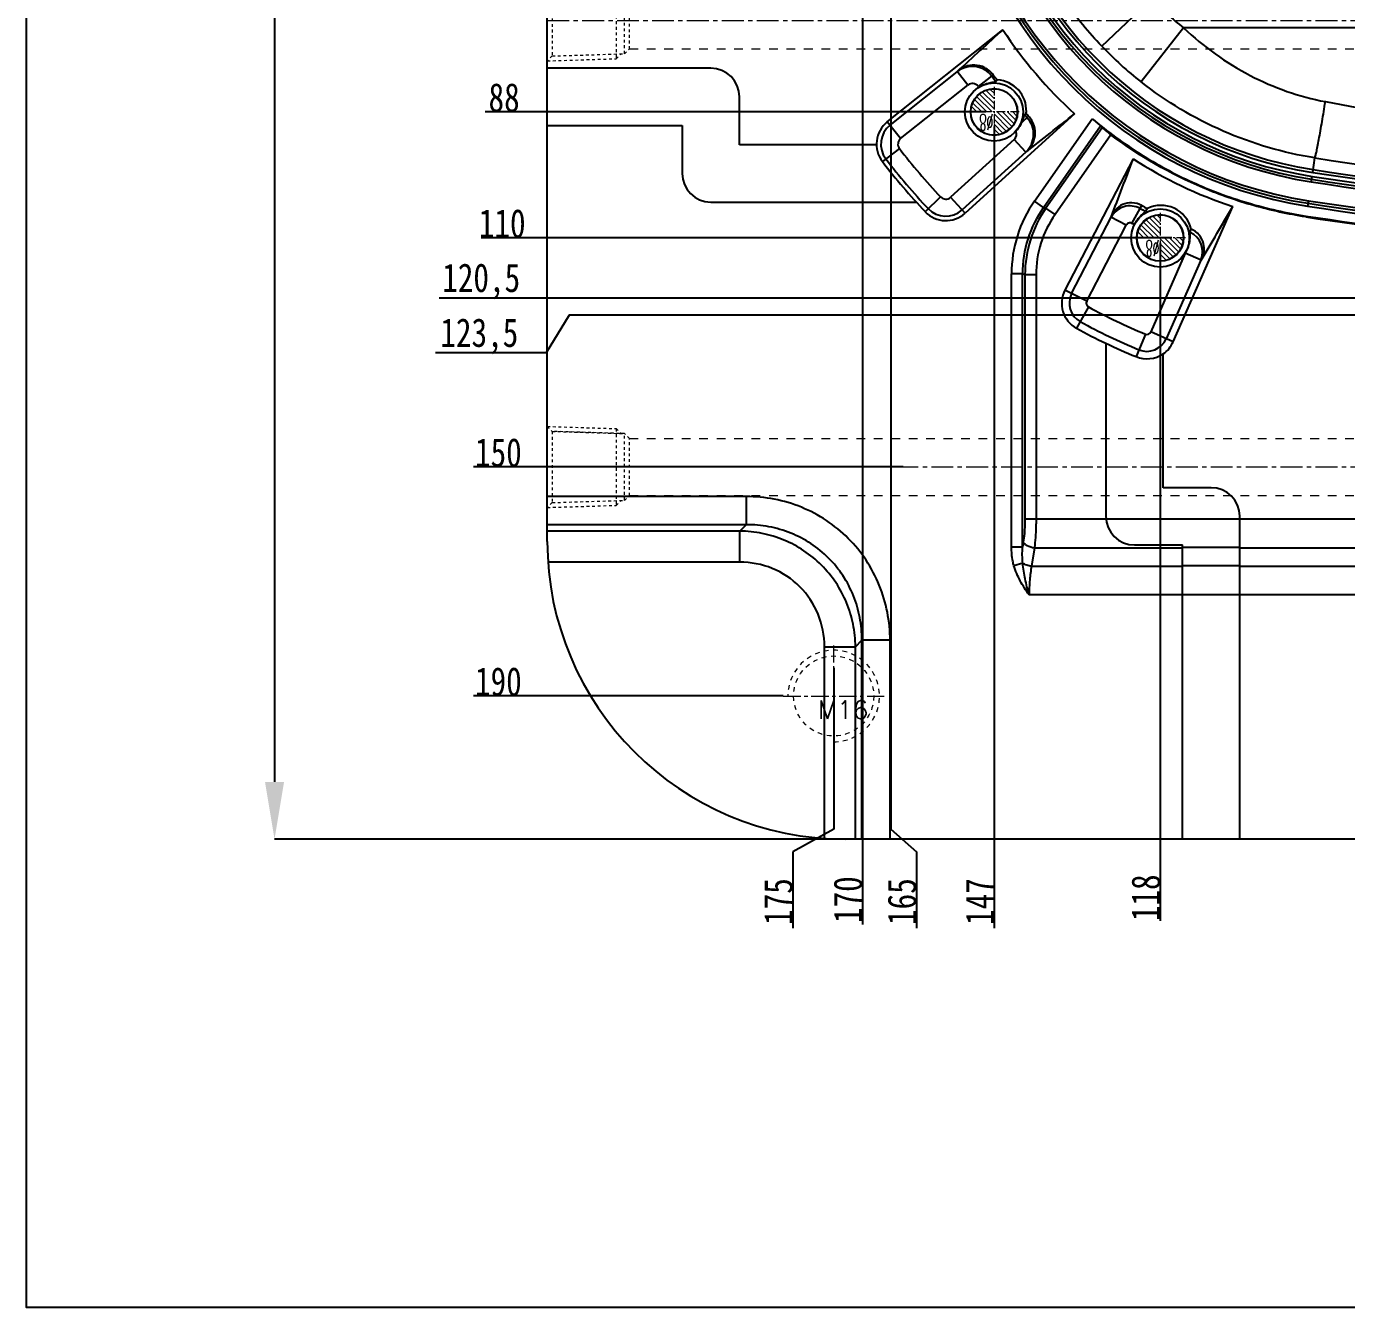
# Model space of a CAD drawing. Header units: millimetres. Extents: x -569 to 1807, y -7664 to 1724.
# Drawn here: x -32.7 to 197.8, y -2691.7 to -2468 of the extents above; entities that cross this region are included whole.
import ezdxf
from ezdxf.enums import TextEntityAlignment as Align

# ---------------------------------------------------------------- set-up
doc = ezdxf.new("R2010")
doc.units = ezdxf.units.MM
doc.header["$LTSCALE"] = 16.335
doc.header["$PDMODE"] = 3
doc.header["$PDSIZE"] = 0.3125
doc.linetypes.add('CENTER', pattern=[0.6, 0.375, -0.075, 0.075, -0.075])
doc.linetypes.add('HIDDEN', pattern=[0.2, 0.1, -0.1])
doc.layers.get('0').update_dxf_attribs({"linetype": 'CONTINUOUS'})
doc.layers.get('Defpoints').update_dxf_attribs({"linetype": 'CONTINUOUS'})
for name, color, linetype, lineweight in [('cool', 153, 'HIDDEN', 9), ('epin', 13, 'CONTINUOUS', 9), ('screw', 33, 'CONTINUOUS', 13)]:
    doc.layers.add(name, color=color, linetype=linetype, lineweight=lineweight)
doc.layers.add('dim', color=3, linetype='CONTINUOUS')
doc.styles.get("Standard").update_dxf_attribs({"font": 'txt', "width": 0.8})
doc.styles.add('TXT', font='txt.shx', dxfattribs={"bigfont": 'gbcbig.shx'})
doc.styles.add('TXT05', font='txt.shx', dxfattribs={"width": 0.5, "bigfont": 'gbcbig.shx'})
doc.dimstyles.new('副本 ISO-25-1', dxfattribs={"dimtxt": 10, "dimasz": 10, "dimexe": 0, "dimexo": 0, "dimgap": 0, "dimtad": 1, "dimtxsty": 'Standard', "dimcen": 0, "dimclrd": 6, "dimclre": 6, "dimclrt": 4, "dimazin": 0, "dimtfac": 1, "dimtofl": 0, "dimtmove": 0, "dimatfit": 3, "dimfxl": 0, "dimarcsym": 0})

# ---------------------------------------------------------------- blocks, each defined once
blk = doc.blocks.new('screw_m16_g')
at = {"layer": 'screw', "color": 1, "linetype": 'CENTER', "ltscale": 0.497582}
for p, q in [((0, -8.8), (0, 8.8)), ((-8.8, 0), (8.8, 0))]:
    blk.add_line(p, q, dxfattribs=at)
at = {"layer": 'screw', "linetype": 'HIDDEN', "ltscale": 0.497582}
blk.add_circle((0, 0), 7, dxfattribs=at)
at = {"layer": 'screw', "color": 92, "linetype": 'HIDDEN', "ltscale": 0.497582}
blk.add_arc((0, 0), 8, 270, 180, dxfattribs=at)
at = {"layer": 'screw', "color": 6, "style": 'TXT'}
blk.add_text('M16', height=3.2, dxfattribs=at).set_placement((-2.72, -4))
blk = doc.blocks.new('cool_jt_f12')
at = {"layer": 'cool', "ltscale": 0.3}
for p, q in [((0, 7.0785), (0.856, 6.2225)), ((0, 7.0785), (12, 6.7035)), ((0.856, 6.2225), (0.856, -6.2225)), ((13.5, 5.827375), (0.856, 6.2225)), ((0.856, 6.2225), (13.5, 5.827375)), ((12, 6.7035), (12.856, 5.8475)), ((12, 6.7035), (12, -6.7035)), ((14.327375, 5), (13.5, 5.827375)), ((13.5, -5.827375), (13.5, 5.827375)), ((14.327375, -5), (14.327375, 5)), ((0.856, -6.2225), (0, -7.0785)), ((0, -7.0785), (12, -6.7035)), ((0.856, -6.2225), (13.5, -5.827375)), ((12, -6.7035), (12.856, -5.8475)), ((13.5, -5.827375), (14.327375, -5))]:
    blk.add_line(p, q, dxfattribs=at)
blk = doc.blocks.new('7')
at = {"layer": 'cool', "ltscale": 0.932966}
for p, q in [((72.6, -1087.21), (493.94, -1087.21)), ((72.6, -1097.21), (493.94, -1097.21))]:
    blk.add_line(p, q, dxfattribs=at)
at = {"layer": 'cool', "color": 1, "linetype": 'CENTER', "ltscale": 0.621977}
blk.add_line((58.27, -1092.21), (508.27, -1092.21), dxfattribs=at)
at = {"layer": 'cool', "ltscale": 0.932966}
blk.add_blockref('cool_jt_f12', (58.27, -1092.21), dxfattribs=at)
at = {"layer": 'cool', "ltscale": 0.932966, "rotation": 180}
blk.add_blockref('cool_jt_f12', (508.27, -1092.21), dxfattribs=at)
blk = doc.blocks.new('*D323')
at = {"color": 6, "lineweight": -2}
for p, q in [((122.69, -2179.91), (10.65, -2179.91)), ((10.65, -2189.91), (10.65, -2599.91)), ((127.04, -2609.91), (10.65, -2609.91))]:
    blk.add_line(p, q, dxfattribs=at)
at = {"color": 6}
for points in [[(8.99, -2189.91), (12.32, -2189.91), (10.65, -2179.91)], [(8.99, -2599.91), (12.32, -2599.91), (10.65, -2609.91)]]:
    blk.add_solid(points, dxfattribs=at)
at = {"layer": 'Defpoints', "color": 0}
for p in [(122.69, -2179.91), (10.65, -2609.91), (127.04, -2609.91)]:
    blk.add_point(p, dxfattribs=at)
at = {"color": 4, "insert": (5.65, -2399.19), "char_height": 10, "attachment_point": 5, "rotation": 90}
blk.add_mtext('430', dxfattribs=at)
blk = doc.blocks.new('epin_ejp_8')
at = {"layer": 'epin'}
h = blk.add_hatch(dxfattribs=at)
h.set_pattern_fill('_ANSI31', color=123, scale=0.2, angle=90, style=0)
h.set_pattern_definition([(135, (-263.1036, 1313.3417), (-0.4490128, -0.4490128), [])])
h.paths.add_polyline_path([(0, 4, 0.414214), (-4, 0), (0, 0)])
h.paths.add_polyline_path([(4, 0), (0, 0), (0, -4, 0.414214)])
at = {"layer": 'epin', "color": 1, "linetype": 'CENTER', "ltscale": 0.248791}
for p, q in [((0, -4.4), (0, 4.4)), ((-4.4, 0), (4.4, 0))]:
    blk.add_line(p, q, dxfattribs=at)
at = {"layer": 'epin'}
blk.add_circle((0, 0), 4, dxfattribs=at)
at = {"layer": 'epin', "color": 6, "style": 'TXT05', "width": 0.5}
blk.add_text('%%c8', height=2.8, dxfattribs=at).set_placement((1.33, 1.8), align=Align.MIDDLE)
blk = doc.blocks.new('12')
at = {"layer": 'epin', "color": 4, "rotation": 180}
for p in [(-2748.62, 2127.4), (-2719.62, 2105.4)]:
    blk.add_blockref('epin_ejp_8', p, dxfattribs=at)
blk = doc.blocks.new('*D373')
at = {"layer": 'Defpoints', "color": 0}
for p in [(283.27, -2394.91), (54.07, -2482.91), (134.81, -2482.91)]:
    blk.add_point(p, dxfattribs=at)
at = {"layer": 'dim', "color": 6, "lineweight": -2}
blk.add_line((134.81, -2482.91), (47.4, -2482.91), dxfattribs=at)
at = {"layer": 'dim', "color": 4, "insert": (50.73, -2480.41), "char_height": 5, "attachment_point": 5}
blk.add_mtext('88', dxfattribs=at)
blk = doc.blocks.new('*D374')
at = {"layer": 'Defpoints', "color": 0}
for p in [(283.27, -2394.91), (54.07, -2504.91), (167.29, -2504.91)]:
    blk.add_point(p, dxfattribs=at)
at = {"layer": 'dim', "color": 6, "lineweight": -2}
blk.add_line((167.29, -2504.91), (46.73, -2504.91), dxfattribs=at)
at = {"layer": 'dim', "color": 4, "insert": (50.4, -2502.41), "char_height": 5, "attachment_point": 5}
blk.add_mtext('110', dxfattribs=at)
blk = doc.blocks.new('*D375')
at = {"layer": 'Defpoints', "color": 0}
for p in [(283.27, -2394.91), (243.27, -2518.41), (54.07, -2525)]:
    blk.add_point(p, dxfattribs=at)
at = {"layer": 'dim', "color": 6, "lineweight": -2}
for p, q in [((62.07, -2518.41), (58.07, -2525)), ((243.27, -2518.41), (62.07, -2518.41)), ((58.07, -2525), (38.73, -2525))]:
    blk.add_line(p, q, dxfattribs=at)
at = {"layer": 'dim', "color": 4, "insert": (46.4, -2522.09), "char_height": 5, "attachment_point": 5}
blk.add_mtext('123,5', dxfattribs=at)
blk = doc.blocks.new('*D376')
at = {"layer": 'Defpoints', "color": 0}
for p in [(283.27, -2394.91), (54.07, -2515.41), (208.27, -2515.41)]:
    blk.add_point(p, dxfattribs=at)
at = {"layer": 'dim', "color": 6, "lineweight": -2}
blk.add_line((208.27, -2515.41), (39.4, -2515.41), dxfattribs=at)
at = {"layer": 'dim', "color": 4, "insert": (46.73, -2512.5), "char_height": 5, "attachment_point": 5}
blk.add_mtext('120,5', dxfattribs=at)
blk = doc.blocks.new('*D377')
at = {"layer": 'Defpoints', "color": 0}
for p in [(283.27, -2394.91), (54.07, -2544.91), (120.4, -2544.91)]:
    blk.add_point(p, dxfattribs=at)
at = {"layer": 'dim', "color": 6, "lineweight": -2}
blk.add_line((120.4, -2544.91), (45.4, -2544.91), dxfattribs=at)
at = {"layer": 'dim', "color": 4, "insert": (49.73, -2542.41), "char_height": 5, "attachment_point": 5}
blk.add_mtext('150', dxfattribs=at)
blk = doc.blocks.new('*D378')
at = {"layer": 'Defpoints', "color": 0}
for p in [(283.27, -2394.91), (54.07, -2584.91), (99.47, -2584.91, 0)]:
    blk.add_point(p, dxfattribs=at)
at = {"layer": 'dim', "color": 6, "lineweight": -2}
blk.add_line((99.47, -2584.91), (45.4, -2584.91), dxfattribs=at)
at = {"layer": 'dim', "color": 4, "insert": (49.73, -2582.41), "char_height": 5, "attachment_point": 5}
blk.add_mtext('190', dxfattribs=at)
blk = doc.blocks.new('*D363')
at = {"layer": 'Defpoints', "color": 0}
for p in [(283.27, -2394.91), (165.27, -2505.75), (165.27, -2616.15)]:
    blk.add_point(p, dxfattribs=at)
at = {"layer": 'dim', "color": 6, "lineweight": -2}
blk.add_line((165.27, -2505.75), (165.27, -2624.15), dxfattribs=at)
at = {"layer": 'dim', "color": 4, "insert": (162.77, -2620.15), "char_height": 5, "attachment_point": 5, "rotation": 90}
blk.add_mtext('118', dxfattribs=at)
blk = doc.blocks.new('*D364')
at = {"layer": 'Defpoints', "color": 0}
for p in [(283.27, -2394.91), (136.27, -2485.43), (136.27, -2616.15)]:
    blk.add_point(p, dxfattribs=at)
at = {"layer": 'dim', "color": 6, "lineweight": -2}
blk.add_line((136.27, -2485.43), (136.27, -2625.48), dxfattribs=at)
at = {"layer": 'dim', "color": 4, "insert": (133.77, -2620.82), "char_height": 5, "attachment_point": 5, "rotation": 90}
blk.add_mtext('147', dxfattribs=at)
blk = doc.blocks.new('*D379')
at = {"layer": 'Defpoints', "color": 0}
for p in [(283.27, -2394.91), (113.27, -2421.31), (113.27, -2616.15)]:
    blk.add_point(p, dxfattribs=at)
at = {"layer": 'dim', "color": 6, "lineweight": -2}
blk.add_line((113.27, -2421.31), (113.27, -2624.82), dxfattribs=at)
at = {"layer": 'dim', "color": 4, "insert": (110.77, -2620.48), "char_height": 5, "attachment_point": 5, "rotation": 90}
blk.add_mtext('170', dxfattribs=at)
blk = doc.blocks.new('*D380')
at = {"layer": 'Defpoints', "color": 0}
for p in [(283.27, -2394.91), (118.27, -2455.31), (122.7, -2616.15)]:
    blk.add_point(p, dxfattribs=at)
at = {"layer": 'dim', "color": 6, "lineweight": -2}
for p, q in [((118.27, -2455.31), (118.27, -2608.15)), ((118.27, -2608.15), (122.7, -2612.15)), ((122.7, -2612.15), (122.7, -2625.48))]:
    blk.add_line(p, q, dxfattribs=at)
at = {"layer": 'dim', "color": 4, "insert": (120.2, -2620.82), "char_height": 5, "attachment_point": 5, "rotation": 90}
blk.add_mtext('165', dxfattribs=at)
blk = doc.blocks.new('*D381')
at = {"layer": 'Defpoints', "color": 0}
for p in [(283.27, -2394.91), (108.27, -2580.02, 0), (101.14, -2616.15)]:
    blk.add_point(p, dxfattribs=at)
at = {"layer": 'dim', "color": 6, "lineweight": -2}
for p, q in [((108.27, -2580.02), (108.27, -2608.15)), ((108.27, -2608.15), (101.14, -2612.15)), ((101.14, -2612.15), (101.14, -2625.48))]:
    blk.add_line(p, q, dxfattribs=at)
at = {"layer": 'dim', "color": 4, "insert": (98.64, -2620.82), "char_height": 5, "attachment_point": 5, "rotation": 90}
blk.add_mtext('175', dxfattribs=at)

msp = doc.modelspace()

# ---------------------------------------------------------------- linework, layer by layer
at = {"color": 7, "linetype": 'Continuous'}
for p, q in [((58.267, -2557.913), (58.267, -2231.913)), ((155.052, -2471.42), (163.726, -2463.136)), ((169.352, -2468.242), (161.947, -2477.676)), ((397.182, -2468.242), (169.352, -2468.242)), ((117.62, -2484.636), (137.802, -2468.542)), ((86.805, -2475.268), (58.267, -2475.268)), ((118.099, -2485.237), (129.83, -2475.883)), ((131.69, -2478.215), (129.814, -2475.863)), ((136.127, -2476.42), (133.463, -2478.438)), ((119.959, -2487.57), (131.69, -2478.215)), ((91.805, -2488.638), (91.805, -2480.268)), ((150.31, -2483.235), (131.203, -2500.591)), ((141.034, -2484.808), (142.266, -2483.631)), ((143.327, -2498.466), (153.397, -2484.084)), ((58.267, -2485.268), (81.805, -2485.268)), ((81.805, -2485.268), (81.805, -2493.638)), ((119.959, -2487.57), (117.62, -2484.636)), ((144.909, -2499.574), (154.863, -2485.359)), ((155.159, -2485.664), (145.327, -2499.706)), ((115.748, -2488.638), (91.805, -2488.638)), ((139.786, -2487.725), (128.68, -2497.813)), ((141.809, -2489.952), (139.786, -2487.725)), ((156.659, -2486.889), (146.909, -2500.814)), ((119.745, -2489.302), (116.77, -2491.572)), ((141.792, -2489.933), (130.686, -2500.022)), ((160.522, -2491.096), (148.63, -2514.007)), ((191.887, -2493.481), (192.279, -2490.929)), ((191.635, -2495.116), (191.781, -2494.165)), ((126.936, -2497.748), (124.213, -2500.33)), ((131.203, -2500.591), (128.68, -2497.813)), ((86.805, -2498.638), (122.642, -2498.638)), ((144.909, -2499.574), (143.327, -2498.466)), ((145.327, -2499.706), (144.909, -2499.574)), ((146.909, -2500.814), (145.327, -2499.706)), ((160.328, -2502.363), (162.044, -2499.249)), ((167.529, -2523.057), (177.925, -2499.43)), ((191.129, -2498.406), (190.983, -2499.356)), ((149.807, -2514.618), (156.719, -2501.3)), ((152.43, -2515.979), (159.342, -2502.662)), ((159.342, -2502.662), (156.646, -2501.262)), ((190.717, -2501.083), (190.693, -2501.239)), ((169.654, -2507.6), (163.611, -2521.333)), ((172.358, -2508.79), (166.315, -2522.523)), ((172.434, -2508.823), (169.654, -2507.6)), ((139.309, -2558.898), (139.309, -2511.209)), ((141.241, -2511.209), (139.309, -2511.209)), ((141.241, -2558.898), (141.241, -2511.209)), ((141.658, -2511.34), (141.241, -2511.209)), ((141.658, -2511.34), (141.658, -2554.056)), ((143.59, -2511.34), (141.658, -2511.34)), ((143.59, -2511.34), (143.59, -2554.056)), ((152.43, -2515.979), (148.63, -2514.007)), ((152.723, -2516.941), (150.671, -2520.698)), ((167.529, -2523.057), (163.611, -2521.333)), ((155.787, -2523.289), (155.787, -2553.531)), ((162.677, -2521.708), (161.047, -2525.638)), ((165.787, -2548.531), (165.787, -2525.13)), ((174.157, -2548.531), (165.787, -2548.531)), ((92.995, -2550.072), (58.267, -2550.072)), ((92.995, -2550.072), (92.995, -2554.996)), ((179.157, -2609.913), (179.157, -2553.531)), ((92.995, -2554.996), (58.267, -2554.996)), ((91.88, -2556.111), (92.995, -2554.996)), ((218.033, -2554.056), (141.658, -2554.056)), ((91.88, -2556.111), (58.267, -2556.111)), ((91.88, -2561.528), (91.88, -2556.111)), ((141.371, -2558.056), (141.241, -2558.898)), ((141.241, -2558.898), (139.309, -2558.898)), ((143.303, -2559.056), (142.809, -2562.248)), ((143.303, -2559.056), (169.157, -2559.056)), ((160.787, -2558.531), (169.157, -2558.531)), ((169.157, -2609.913), (169.157, -2558.531)), ((179.157, -2558.981), (169.157, -2558.981)), ((179.157, -2559.056), (218.864, -2559.056)), ((91.88, -2561.528), (58.393, -2561.528)), ((141.272, -2561.701), (139.734, -2562.154)), ((142.809, -2562.248), (169.157, -2562.248)), ((179.157, -2562.173), (169.157, -2562.173)), ((179.157, -2562.248), (220.154, -2562.248)), ((223.011, -2567.248), (142.378, -2567.248)), ((106.652, -2609.787), (106.652, -2576.3)), ((106.652, -2576.3), (112.069, -2576.3)), ((112.069, -2576.3), (113.184, -2575.185)), ((112.069, -2609.913), (112.069, -2576.3)), ((113.184, -2609.913), (113.184, -2575.185)), ((118.108, -2575.185), (113.184, -2575.185)), ((118.108, -2609.913), (118.108, -2575.185)), ((239.829, -2609.913), (110.267, -2609.913))]:
    msp.add_line(p, q, dxfattribs=at)
msp.add_lwpolyline([(-32.664, -2117.932), (784.769, -2117.932), (784.769, -2691.727), (-32.664, -2691.727)], close=True)
for centre, radius in [((136.267, -2482.913), 5.08), ((136.267, -2482.913), 4.084), ((165.267, -2504.913), 5.08), ((165.267, -2504.913), 4.084)]:
    msp.add_circle(centre, radius, dxfattribs=at)
for centre, radius, start, end in [((202.214, -2426.374), 73.841, 188.97361, 261.25099), ((202.214, -2426.374), 73.345, 188.97361, 261.25099), ((202.214, -2426.374), 72.88, 188.97361, 261.25099), ((202.214, -2426.374), 69.551, 188.97361, 261.25099), ((202.214, -2426.374), 69.086, 188.97361, 261.25099), ((202.214, -2426.374), 68.589, 188.97361, 261.25099), ((202.214, -2426.374), 67.897, 188.97361, 261.25099), ((202.214, -2426.374), 67.399, 188.97361, 261.25099), ((202.214, -2426.374), 53.224, 223.68556, 231.87143), ((202.214, -2426.374), 76.988, 213.21116, 227.60922), ((202.214, -2426.374), 65.218, 223.68557, 231.87143), ((132.468, -2479.191), 4.231, 37.13543, 128.56935), ((86.805, -2480.268), 5, 0, 90), ((202.214, -2426.374), 83.257, 217.13543, 217.97142), ((202.214, -2426.374), 82.898, 217.13544, 217.91871), ((146.003, -2485.27), 12.149, 139.11864, 140.8473), ((136.529, -2482.688), 5.377, 357.60337, 86.93129), ((132.468, -2479.191), 1.248, 37.13543, 128.56935), ((202.214, -2426.374), 86.24, 217.13543, 217.26477), ((283.568, -2003.316), 486.099, 259.39446, 269.9645), ((135.424, -2472.931), 12.149, 300.36777, 302.09642), ((202.214, -2426.374), 83.257, 223.24365, 223.68491), ((138.947, -2486.801), 4.231, 312.25099, 43.68491), ((136.503, -2482.69), 5.403, 354.33221, 357.63728), ((202.214, -2426.374), 82.898, 223.29639, 223.68493), ((120.737, -2488.545), 4.989, 128.56935, 217.34533), ((120.737, -2488.545), 4.231, 128.56935, 217.34533), ((138.947, -2486.801), 1.248, 312.25099, 24.70679), ((211.11, -2431.231), 78.061, 223.90039, 224.21243), ((120.737, -2488.545), 1.248, 128.56935, 217.34533), ((202.214, -2426.374), 106.719, 217.34533, 223.47501), ((202.214, -2426.374), 103.736, 217.34533, 223.47501), ((202.214, -2426.374), 76.988, 237.21116, 251.60922), ((283.482, -1911.113), 586.945, 261.060857, 269.97903), ((86.805, -2493.638), 5, 180, 270), ((202.214, -2426.374), 107.477, 217.34533, 223.47501), ((283.267, -1899.703), 600.768, 261.250993, 278.749004), ((283.267, -1899.703), 600.271, 261.250993, 278.749004), ((283.267, -1899.703), 602.422, 261.250993, 278.749003), ((283.267, -1899.703), 601.957, 261.250993, 278.749004), ((283.267, -1899.703), 601.46, 261.250993, 278.749004), ((127.841, -2496.89), 1.248, 223.47501, 312.25099), ((127.841, -2496.89), 5, 223.47501, 312.25099), ((127.841, -2496.89), 4.231, 223.47501, 312.25099), ((161.49, -2511.197), 22.18, 144.97073, 180.02927), ((161.359, -2511.156), 20.118, 144.85051, 180.14949), ((162.046, -2511.373), 20.387, 145.091, 179.909), ((159.98, -2502.993), 3.674, 61.13543, 152.56935), ((202.214, -2426.374), 83.814, 241.13543, 241.85846), ((202.214, -2426.374), 83.213, 241.13544, 241.90153), ((167.732, -2503.33), 5.898, 142.98454, 148.86016), ((165.413, -2504.602), 5.383, 13.23236, 116.37738), ((283.267, -1899.703), 606.713, 261.250993, 278.749004), ((283.267, -1899.703), 606.216, 261.250993, 278.749004), ((283.267, -1899.703), 605.751, 261.250993, 278.749004), ((161.913, -2511.331), 18.323, 144.97074, 180.02926), ((159.98, -2502.993), 0.719, 61.13543, 152.56935), ((202.214, -2426.374), 86.769, 241.13543, 241.44689), ((283.27, -1899.678), 608.642, 261.251128, 267.686315), ((283.27, -1899.678), 608.484, 261.251138, 267.685624), ((164.905, -2502.01), 5.907, 340.81342, 346.69333), ((168.995, -2507.31), 3.674, 336.25099, 66.09395), ((168.995, -2507.31), 0.719, 336.25099, 353.49081), ((153.068, -2516.31), 5, 152.56935, 241.34533), ((153.068, -2516.31), 3.674, 152.56935, 241.34533), ((153.068, -2516.31), 0.719, 152.56935, 241.34533), ((202.214, -2426.374), 103.207, 241.34533, 247.47501), ((202.214, -2426.374), 107.488, 241.34533, 244.41017), ((202.214, -2426.374), 106.162, 241.34533, 247.47501), ((162.952, -2521.044), 0.719, 247.47501, 336.25099), ((202.214, -2426.374), 107.462, 244.40342, 247.47501), ((162.952, -2521.044), 3.674, 247.47501, 336.25099), ((162.952, -2521.044), 5, 304.54027, 336.25099), ((162.952, -2521.044), 4.974, 247.47501, 304.75026), ((174.157, -2553.531), 5, 0, 90), ((160.787, -2553.531), 5, 180, 270), ((110.267, -2557.913), 52, 180, 270)]:
    msp.add_arc(centre, radius, start, end, dxfattribs=at)
for points, knots in [([(155.052, -2471.42), (152.776, -2469.037), (148.568, -2463.931), (143.467, -2455.428), (139.702, -2446.257), (138.15, -2439.825), (137.626, -2436.574)], [0, 0, 0, 0, 0.2501705, 0.5001064, 0.7499858, 1, 1, 1, 1]), ([(169.352, -2468.242), (172.829, -2471.483), (180.534, -2477.071), (189.542, -2480.262), (194.104, -2481.111)], [0, 0, 0, 0, 0.5060023, 1, 1, 1, 1]), ([(136.127, -2476.42), (135.738, -2475.906), (134.739, -2475.074), (132.931, -2474.614), (131.194, -2474.893), (130.218, -2475.492), (129.814, -2475.863)], [0, 0, 0, 0, 0.2732087, 0.5285349, 0.7675268, 1, 1, 1, 1]), ([(133.58, -2478.593), (133.74, -2478.493), (134.064, -2478.313), (134.559, -2478.094), (135.041, -2477.929), (135.489, -2477.814), (135.885, -2477.738), (136.174, -2477.694), (136.361, -2477.665), (136.464, -2477.646), (136.534, -2477.627), (136.572, -2477.611), (136.582, -2477.599)], [0, 0, 0, 0, 0.1769346, 0.3485258, 0.509249, 0.6556416, 0.7838544, 0.8888246, 0.9302673, 0.9630458, 0.9863763, 1, 1, 1, 1]), ([(192.279, -2490.929), (186.785, -2490.071), (175.972, -2486.91), (166.323, -2481.111), (161.947, -2477.676)], [0, 0, 0, 0, 0.4999328, 1, 1, 1, 1]), ([(192.279, -2490.929), (192.326, -2490.82), (192.41, -2490.487), (192.562, -2489.835), (192.754, -2488.875), (192.99, -2487.64), (193.253, -2486.178), (193.635, -2483.977), (193.917, -2482.27), (194.104, -2481.111)], [0, 0, 0, 0, 0.0354915, 0.1025935, 0.2016237, 0.3291709, 0.4802863, 0.6475965, 1, 1, 1, 1]), ([(141.566, -2483.414), (141.55, -2483.423), (141.524, -2483.474), (141.486, -2483.565), (141.441, -2483.703), (141.388, -2483.875), (141.322, -2484.079), (141.211, -2484.396), (141.111, -2484.642), (141.034, -2484.808)], [0, 0, 0, 0, 0.0378572, 0.1062935, 0.2033871, 0.3257868, 0.4698395, 0.6320257, 1, 1, 1, 1]), ([(141.809, -2489.952), (142.24, -2489.612), (142.987, -2488.744), (143.54, -2487.074), (143.374, -2485.216), (142.712, -2484.098), (142.266, -2483.631)], [0, 0, 0, 0, 0.2324782, 0.4714747, 0.7267989, 1, 1, 1, 1]), ([(153.397, -2484.084), (156.037, -2486.317), (161.633, -2490.425), (170.783, -2495.381), (180.527, -2499.031), (187.3, -2500.552), (190.717, -2501.083)], [0, 0, 0, 0, 0.2499997, 0.4999985, 0.7499977, 1, 1, 1, 1]), ([(153.397, -2484.084), (153.708, -2484.347), (154.134, -2484.706), (154.621, -2485.133), (154.8, -2485.293), (154.863, -2485.359)], [0, 0, 0, 0, 0.6290743, 0.8599019, 1, 1, 1, 1]), ([(141.034, -2484.808), (140.977, -2484.933), (140.716, -2485.457), (140.378, -2485.944), (140.081, -2486.28)], [0, 0, 0, 0, 0.2336796, 1, 1, 1, 1]), ([(155.159, -2485.664), (155.222, -2485.729), (155.401, -2485.888), (155.895, -2486.304), (156.334, -2486.645), (156.659, -2486.889)], [0, 0, 0, 0, 0.1400223, 0.3707211, 1, 1, 1, 1]), ([(190.693, -2501.239), (187.623, -2500.762), (181.531, -2499.437), (169.792, -2495.328), (161.615, -2490.62), (156.659, -2486.889)], [0, 0, 0, 0, 0.2502138, 0.5004717, 1, 1, 1, 1]), ([(162.044, -2499.249), (161.527, -2498.964), (160.376, -2498.65), (158.7, -2498.978), (157.381, -2499.903), (156.825, -2500.792), (156.646, -2501.262)], [0, 0, 0, 0, 0.2734654, 0.5283965, 0.7670894, 1, 1, 1, 1]), ([(160.741, -2502.589), (160.899, -2502.282), (161.171, -2501.85), (161.584, -2501.345), (161.882, -2501.029), (162.158, -2500.768), (162.394, -2500.562), (162.565, -2500.408), (162.659, -2500.321), (162.683, -2500.28)], [0, 0, 0, 0, 0.3419801, 0.5002961, 0.6445268, 0.770981, 0.8754742, 0.9533749, 1, 1, 1, 1]), ([(170.428, -2504.913), (170.397, -2505.318), (170.259, -2506.177), (169.934, -2506.991), (169.71, -2507.392)], [0, 0, 0, 0, 0.4692687, 1, 1, 1, 1]), ([(170.484, -2503.951), (170.47, -2503.991), (170.461, -2504.105), (170.453, -2504.311), (170.447, -2504.59), (170.436, -2504.799), (170.428, -2504.913)], [0, 0, 0, 0, 0.1317414, 0.3498563, 0.6440554, 1, 1, 1, 1]), ([(172.434, -2508.823), (172.687, -2508.391), (173.029, -2507.406), (172.929, -2505.808), (172.148, -2504.301), (171.194, -2503.598), (170.653, -2503.37)], [0, 0, 0, 0, 0.2330454, 0.4717899, 0.7266061, 1, 1, 1, 1]), ([(118.108, -2575.185), (118.108, -2573.542), (117.793, -2570.246), (116.376, -2565.494), (114.057, -2561.108), (110.916, -2557.267), (107.075, -2554.125), (102.689, -2551.804), (97.935, -2550.387), (94.639, -2550.072), (92.995, -2550.072)], [0, 0, 0, 0, 0.1250014, 0.2499855, 0.3749686, 0.499949, 0.6249321, 0.7499357, 0.8749714, 1, 1, 1, 1]), ([(113.184, -2575.185), (113.193, -2573.861), (112.959, -2571.204), (111.844, -2567.365), (109.991, -2563.82), (107.464, -2560.718), (104.363, -2558.19), (100.817, -2556.336), (96.977, -2555.221), (94.319, -2554.987), (92.995, -2554.996)], [0, 0, 0, 0, 0.1249578, 0.2499331, 0.3749344, 0.4999481, 0.6249645, 0.7499869, 0.8750149, 1, 1, 1, 1]), ([(141.658, -2554.056), (141.658, -2554.405), (141.635, -2555.742), (141.522, -2557.079), (141.371, -2558.056)], [0, 0, 0, 0, 0.2610158, 1, 1, 1, 1]), ([(143.59, -2554.056), (143.59, -2554.492), (143.567, -2556.162), (143.455, -2557.831), (143.303, -2559.056)], [0, 0, 0, 0, 0.2610214, 1, 1, 1, 1]), ([(112.069, -2576.3), (112.058, -2574.983), (111.783, -2572.344), (110.62, -2568.543), (108.741, -2565.037), (106.217, -2561.962), (103.143, -2559.438), (99.637, -2557.56), (95.836, -2556.397), (93.197, -2556.122), (91.88, -2556.111)], [0, 0, 0, 0, 0.1249453, 0.2499593, 0.3749737, 0.5000222, 0.6250579, 0.7500459, 0.8750471, 1, 1, 1, 1]), ([(143.303, -2559.056), (142.877, -2559.007), (142.272, -2558.846), (141.639, -2558.44), (141.427, -2558.186), (141.371, -2558.056)], [0, 0, 0, 0, 0.5730489, 0.8113833, 1, 1, 1, 1]), ([(139.734, -2562.154), (139.657, -2561.89), (139.398, -2560.823), (139.309, -2559.72), (139.309, -2558.898)], [0, 0, 0, 0, 0.2502584, 1, 1, 1, 1]), ([(106.652, -2576.3), (106.652, -2574.376), (105.904, -2570.484), (102.628, -2565.551), (97.695, -2562.276), (93.804, -2561.528), (91.88, -2561.528)], [0, 0, 0, 0, 0.2500563, 0.5000225, 0.7499488, 1, 1, 1, 1]), ([(142.378, -2567.248), (141.824, -2566.464), (140.776, -2564.851), (140.005, -2563.074), (139.734, -2562.154)], [0, 0, 0, 0, 0.5002331, 1, 1, 1, 1]), ([(142.378, -2567.248), (142.119, -2566.332), (141.664, -2564.499), (141.357, -2562.632), (141.272, -2561.701)], [0, 0, 0, 0, 0.5045592, 1, 1, 1, 1]), ([(142.809, -2562.248), (142.52, -2562.215), (141.981, -2562.094), (141.479, -2561.853), (141.272, -2561.701)], [0, 0, 0, 0, 0.5311294, 1, 1, 1, 1]), ([(142.809, -2562.248), (142.662, -2563.043), (142.448, -2564.707), (142.378, -2566.382), (142.378, -2567.248)], [0, 0, 0, 0, 0.482602, 1, 1, 1, 1])]:
    msp.add_open_spline(points, degree=3, knots=knots, dxfattribs=at)
for points in [[(137.802, -2468.542), (135.139, -2470.982), (132.476, -2473.422), (129.814, -2475.863)], [(141.809, -2489.952), (144.643, -2487.713), (147.477, -2485.474), (150.31, -2483.235)], [(160.522, -2491.096), (159.229, -2494.484), (157.937, -2497.873), (156.646, -2501.262)], [(172.434, -2508.823), (174.265, -2505.693), (176.095, -2502.562), (177.925, -2499.43)], [(141.272, -2561.701), (141.171, -2560.772), (141.18, -2559.83), (141.241, -2558.898)]]:
    msp.add_open_spline(points, degree=3, dxfattribs=at)

# ---------------------------------------------------------------- block references
for name, p in [('12', (2884.883, -4610.308)), ('7', (0, -1374.703)), ('7', (0, -1452.703))]:
    msp.add_blockref(name, p)
at = {"layer": 'screw'}
msp.add_blockref('screw_m16_g', (108.267, -2584.913, 0), dxfattribs=at)

# ---------------------------------------------------------------- dimensions: what is measured, and where the dimension line sits
dim = msp.add_linear_dim(base=(10.655, -2609.913), p1=(122.687, -2179.913), p2=(127.036, -2609.913), angle=90, dimstyle='副本 ISO-25-1', override={"dimfxl": 1.25, "dimarcsym": 1})
dim.commit()
dim.dimension.update_dxf_attribs({"geometry": '*D323', "text_midpoint": (10.655, -2399.189), "dimtype": 160})
at = {"layer": 'dim'}
for feature_location, offset, dtype, picture, middle in [((243.267, -2518.413), (-189.199, -6.59), 0, '*D375', (46.402, -2522.086)), ((208.267, -2515.413), (-154.199, 0), 0, '*D376', (46.735, -2512.496)), ((120.396, -2544.913), (-66.327, 0), 0, '*D377', (49.735, -2542.413)), ((99.467, -2584.913, 0), (-45.399, 0), 0, '*D378', (49.735, -2582.413)), ((167.294, -2504.913), (-113.226, 0), 0, '*D374', (50.402, -2502.413)), ((134.811, -2482.913), (-80.742, 0), 0, '*D373', (50.735, -2480.413)), ((108.267, -2580.015, 0), (-7.126, -36.134), 1, '*D381', (98.642, -2620.815)), ((113.267, -2421.313), (0, -194.836), 1, '*D379', (110.767, -2620.482)), ((118.267, -2455.313), (4.436, -160.836), 1, '*D380', (120.204, -2620.815)), ((136.267, -2485.428), (0, -130.721), 1, '*D364', (133.767, -2620.815)), ((165.267, -2505.746), (0, -110.403), 1, '*D363', (162.767, -2620.149))]:
    dim = msp.add_ordinate_dim(feature_location=feature_location, offset=offset, dtype=dtype, origin=(283.267, -2394.913), dimstyle='副本 ISO-25-1', override={"dimtxt": 5, "dimasz": 2, "dimfxl": 1.25, "dimarcsym": 1}, dxfattribs=at)
    dim.commit()
    dim.dimension.update_dxf_attribs({"geometry": picture, "text_midpoint": middle})

doc.saveas('drawing.dxf')
